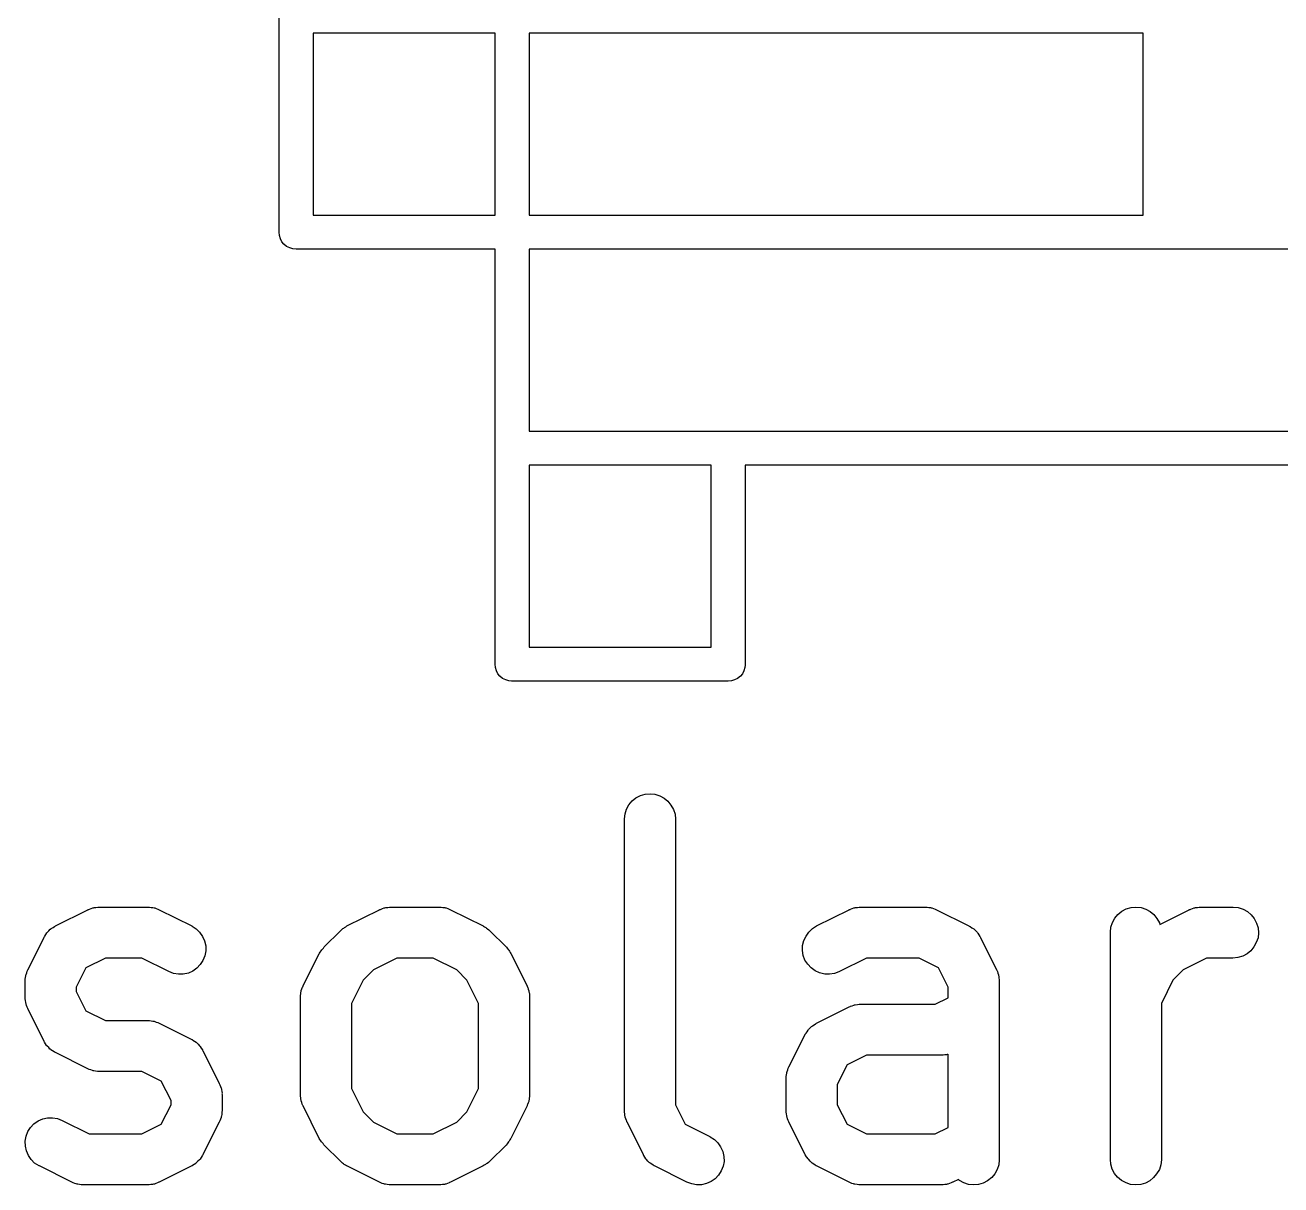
# Model space of a CAD drawing. Extents: x 85.9 to 143, y -98.7 to -64.8.
# Drawn here: x 114.773 to 118.465, y -98.737 to -95.327 of the extents above; entities that cross this region are included whole.
import ezdxf

# ---------------------------------------------------------------- set-up
doc = ezdxf.new("R2010")
doc.units = 0
doc.layers.add('BLACK', color=7, linetype='CONTINUOUS')

msp = doc.modelspace()

# ---------------------------------------------------------------- linework, layer by layer
at = {"layer": 'BLACK', "linetype": 'CONTINUOUS'}
for p, q in [((115.52, -95.9334), (115.52, -95.3033)), ((115.62, -95.3508), (115.62, -95.8858)), ((116.155, -95.3508), (115.62, -95.3508)), ((116.155, -95.8858), (116.155, -95.3508)), ((116.255, -95.3508), (116.255, -95.8858)), ((118.06, -95.3508), (116.255, -95.3508)), ((118.06, -95.8858), (118.06, -95.3508)), ((115.62, -95.8858), (116.155, -95.8858)), ((116.255, -95.8858), (118.06, -95.8858)), ((115.52, -95.9358), (115.52, -95.9334)), ((115.521, -95.9456), (115.52, -95.9358)), ((115.524, -95.955), (115.521, -95.9456)), ((115.528, -95.9637), (115.524, -95.955)), ((115.534, -95.9708), (115.528, -95.9637)), ((115.534, -95.9713), (115.534, -95.9708)), ((115.542, -95.9776), (115.534, -95.9713)), ((115.551, -95.9822), (115.542, -95.9776)), ((115.56, -95.9851), (115.551, -95.9822)), ((115.57, -95.986), (115.56, -95.9851)), ((115.572, -95.9858), (115.57, -95.986)), ((116.155, -95.9858), (115.572, -95.9858)), ((116.155, -96.5683), (116.155, -95.9858)), ((118.108, -95.9858), (116.255, -95.9858)), ((116.255, -95.9858), (116.255, -96.5208)), ((118.11, -95.986), (118.108, -95.9858)), ((118.112, -95.9858), (118.11, -95.986)), ((118.743, -95.9858), (118.112, -95.9858)), ((116.255, -96.5208), (116.838, -96.5208)), ((116.838, -96.5208), (116.84, -96.5206)), ((116.84, -96.5206), (116.842, -96.5208)), ((116.842, -96.5208), (118.743, -96.5208)), ((116.155, -96.5708), (116.155, -96.5683)), ((116.155, -96.5733), (116.155, -96.5708)), ((116.155, -97.2033), (116.155, -96.5733)), ((116.255, -96.6208), (116.255, -97.1558)), ((116.79, -96.6208), (116.255, -96.6208)), ((116.79, -97.1558), (116.79, -96.6208)), ((118.695, -96.6208), (116.89, -96.6208)), ((116.89, -96.6208), (116.89, -97.2034)), ((116.255, -97.1558), (116.79, -97.1558)), ((116.155, -97.2058), (116.155, -97.2033)), ((116.156, -97.2156), (116.155, -97.2058)), ((116.159, -97.225), (116.156, -97.2156)), ((116.889, -97.2156), (116.886, -97.225)), ((116.89, -97.2082), (116.889, -97.2156)), ((116.89, -97.2034), (116.89, -97.2058)), ((116.89, -97.2058), (116.89, -97.2082)), ((116.163, -97.2337), (116.159, -97.225)), ((116.169, -97.2413), (116.163, -97.2337)), ((116.177, -97.2476), (116.169, -97.2413)), ((116.186, -97.2522), (116.177, -97.2476)), ((116.195, -97.2551), (116.186, -97.2522)), ((116.859, -97.2522), (116.85, -97.2551)), ((116.868, -97.2476), (116.859, -97.2522)), ((116.876, -97.2413), (116.868, -97.2476)), ((116.882, -97.2337), (116.876, -97.2413)), ((116.886, -97.225), (116.882, -97.2337)), ((116.203, -97.2558), (116.195, -97.2551)), ((116.205, -97.256), (116.203, -97.2558)), ((116.207, -97.2558), (116.205, -97.256)), ((116.838, -97.2558), (116.207, -97.2558)), ((116.84, -97.256), (116.838, -97.2558)), ((116.85, -97.2551), (116.84, -97.256)), ((116.541, -97.6319), (116.548, -97.6191)), ((116.548, -97.6191), (116.558, -97.6079)), ((116.558, -97.6079), (116.569, -97.5987)), ((116.569, -97.5987), (116.582, -97.5919)), ((116.582, -97.5919), (116.596, -97.5878)), ((116.596, -97.5878), (116.611, -97.5865)), ((116.611, -97.5865), (116.625, -97.588)), ((116.625, -97.588), (116.639, -97.5923)), ((116.639, -97.5923), (116.652, -97.5993)), ((116.652, -97.5993), (116.663, -97.6086)), ((116.663, -97.6086), (116.672, -97.62)), ((116.672, -97.62), (116.679, -97.6329)), ((116.535, -97.6604), (116.537, -97.6459)), ((116.537, -97.6459), (116.541, -97.6319)), ((116.679, -97.6329), (116.684, -97.6469)), ((116.684, -97.6469), (116.685, -97.6615)), ((116.535, -97.6615), (116.535, -97.6604)), ((116.535, -98.5186), (116.535, -97.6615)), ((116.685, -97.6615), (116.685, -98.5009)), ((114.862, -97.9754), (114.957, -97.9277)), ((114.957, -97.9277), (114.958, -97.9273)), ((114.958, -97.9273), (114.96, -97.9265)), ((114.96, -97.9265), (114.962, -97.9255)), ((114.962, -97.9255), (114.967, -97.924)), ((114.967, -97.924), (114.972, -97.9222)), ((114.972, -97.9222), (114.974, -97.9219)), ((114.974, -97.9219), (114.976, -97.9212)), ((114.976, -97.9212), (114.981, -97.9207)), ((114.981, -97.9207), (114.987, -97.9199)), ((114.987, -97.9199), (114.989, -97.92)), ((114.989, -97.92), (114.991, -97.9198)), ((114.991, -97.9198), (115.134, -97.9198)), ((115.134, -97.9198), (115.135, -97.9198)), ((115.135, -97.9198), (115.137, -97.9201)), ((115.137, -97.9201), (115.139, -97.92)), ((115.139, -97.92), (115.144, -97.9209)), ((115.144, -97.9209), (115.149, -97.9215)), ((115.149, -97.9215), (115.152, -97.9221)), ((115.152, -97.9221), (115.154, -97.9225)), ((115.154, -97.9225), (115.158, -97.9243)), ((115.158, -97.9243), (115.163, -97.9259)), ((115.163, -97.9259), (115.165, -97.9269)), ((115.165, -97.9269), (115.167, -97.9277)), ((115.167, -97.9277), (115.263, -97.9754)), ((115.719, -97.9754), (115.815, -97.9277)), ((115.815, -97.9273), (115.818, -97.9265)), ((115.815, -97.9277), (115.815, -97.9273)), ((115.818, -97.9265), (115.82, -97.9255)), ((115.82, -97.9255), (115.824, -97.924)), ((115.824, -97.924), (115.829, -97.9222)), ((115.829, -97.9222), (115.831, -97.9219)), ((115.831, -97.9219), (115.834, -97.9212)), ((115.834, -97.9212), (115.839, -97.9207)), ((115.839, -97.9207), (115.844, -97.9199)), ((115.844, -97.9199), (115.846, -97.92)), ((115.846, -97.92), (115.848, -97.9198)), ((115.848, -97.9198), (115.991, -97.9198)), ((115.991, -97.9198), (115.992, -97.9198)), ((115.992, -97.9198), (115.994, -97.9201)), ((115.994, -97.9201), (115.996, -97.92)), ((115.996, -97.92), (116.001, -97.9209)), ((116.001, -97.9209), (116.007, -97.9215)), ((116.007, -97.9215), (116.009, -97.9221)), ((116.009, -97.9221), (116.011, -97.9225)), ((116.011, -97.9225), (116.016, -97.9243)), ((116.016, -97.9243), (116.02, -97.9259)), ((116.02, -97.9259), (116.022, -97.9269)), ((116.022, -97.9269), (116.024, -97.9277)), ((116.024, -97.9277), (116.12, -97.9754)), ((117.1, -97.9754), (117.196, -97.9277)), ((117.196, -97.9273), (117.199, -97.9265)), ((117.196, -97.9277), (117.196, -97.9273)), ((117.199, -97.9265), (117.2, -97.9255)), ((117.2, -97.9255), (117.205, -97.924)), ((117.205, -97.924), (117.21, -97.9222)), ((117.21, -97.9222), (117.212, -97.9219)), ((117.212, -97.9219), (117.214, -97.9212)), ((117.214, -97.9212), (117.22, -97.9207)), ((117.22, -97.9207), (117.225, -97.9199)), ((117.225, -97.9199), (117.227, -97.92)), ((117.227, -97.92), (117.229, -97.9198)), ((117.229, -97.9198), (117.42, -97.9198)), ((117.42, -97.9198), (117.421, -97.9198)), ((117.421, -97.9198), (117.423, -97.9201)), ((117.423, -97.9201), (117.425, -97.92)), ((117.425, -97.92), (117.43, -97.9209)), ((117.43, -97.9209), (117.435, -97.9215)), ((117.435, -97.9215), (117.437, -97.9221)), ((117.437, -97.9221), (117.439, -97.9225)), ((117.439, -97.9225), (117.444, -97.9243)), ((117.444, -97.9243), (117.449, -97.9259)), ((117.449, -97.9259), (117.451, -97.9269)), ((117.451, -97.9269), (117.453, -97.9277)), ((117.453, -97.9277), (117.548, -97.9754)), ((117.97, -97.9653), (117.977, -97.9524)), ((117.977, -97.9524), (117.986, -97.9412)), ((117.986, -97.9412), (117.998, -97.9321)), ((117.998, -97.9321), (118.01, -97.9253)), ((118.01, -97.9253), (118.025, -97.9211)), ((118.025, -97.9211), (118.039, -97.9198)), ((118.039, -97.9198), (118.054, -97.9213)), ((118.054, -97.9213), (118.068, -97.9257)), ((118.068, -97.9257), (118.081, -97.9326)), ((118.081, -97.9326), (118.092, -97.942)), ((118.092, -97.942), (118.101, -97.9533)), ((118.101, -97.9533), (118.108, -97.9662)), ((118.109, -97.9708), (118.196, -97.9277)), ((118.196, -97.9273), (118.199, -97.9265)), ((118.196, -97.9277), (118.196, -97.9273)), ((118.199, -97.9265), (118.2, -97.9255)), ((118.2, -97.9255), (118.205, -97.924)), ((118.205, -97.924), (118.21, -97.9222)), ((118.21, -97.9222), (118.212, -97.9219)), ((118.212, -97.9219), (118.214, -97.9212)), ((118.214, -97.9212), (118.22, -97.9207)), ((118.22, -97.9207), (118.225, -97.9199)), ((118.225, -97.9199), (118.227, -97.92)), ((118.227, -97.92), (118.229, -97.9198)), ((118.229, -97.9198), (118.324, -97.9198)), ((118.324, -97.9198), (118.325, -97.9198)), ((118.325, -97.9198), (118.34, -97.9215)), ((118.34, -97.9215), (118.354, -97.9259)), ((118.354, -97.9259), (118.367, -97.9329)), ((118.367, -97.9329), (118.378, -97.9423)), ((118.378, -97.9423), (118.387, -97.9537)), ((118.387, -97.9537), (118.394, -97.9667)), ((114.839, -97.9932), (114.843, -97.9893)), ((114.843, -97.9893), (114.847, -97.9852)), ((114.847, -97.9852), (114.849, -97.9843)), ((114.849, -97.9843), (114.85, -97.9831)), ((114.85, -97.9831), (114.855, -97.9801)), ((114.855, -97.9801), (114.859, -97.9769)), ((114.859, -97.9769), (114.861, -97.9762)), ((114.861, -97.9762), (114.862, -97.9754)), ((115.263, -97.9754), (115.264, -97.9758)), ((115.264, -97.9758), (115.276, -97.9838)), ((115.276, -97.9838), (115.286, -97.994)), ((115.652, -98.037), (115.7, -97.9894)), ((115.7, -97.9894), (115.701, -97.9887)), ((115.701, -97.9887), (115.704, -97.986)), ((115.704, -97.986), (115.707, -97.9831)), ((115.707, -97.9831), (115.71, -97.9815)), ((115.71, -97.9815), (115.712, -97.9795)), ((115.712, -97.9795), (115.716, -97.9776)), ((115.716, -97.9776), (115.719, -97.9754)), ((116.12, -97.9754), (116.121, -97.9758)), ((116.121, -97.9758), (116.124, -97.9781)), ((116.124, -97.9781), (116.128, -97.9801)), ((116.128, -97.9801), (116.13, -97.9821)), ((116.13, -97.9821), (116.133, -97.9838)), ((116.133, -97.9838), (116.136, -97.9867)), ((116.136, -97.9867), (116.139, -97.9894)), ((116.139, -97.9894), (116.187, -98.037)), ((117.077, -97.9932), (117.088, -97.9831)), ((117.088, -97.9831), (117.1, -97.9754)), ((117.548, -97.9754), (117.549, -97.9758)), ((117.549, -97.9758), (117.551, -97.9767)), ((117.551, -97.9767), (117.552, -97.9774)), ((117.552, -97.9774), (117.557, -97.9807)), ((117.557, -97.9807), (117.562, -97.9838)), ((117.562, -97.9838), (117.563, -97.9849)), ((117.563, -97.9849), (117.564, -97.9859)), ((117.564, -97.9859), (117.568, -97.99)), ((117.568, -97.99), (117.572, -97.994)), ((117.964, -97.9938), (117.965, -97.9792)), ((117.965, -97.9792), (117.97, -97.9653)), ((118.108, -97.9662), (118.109, -97.9708)), ((118.394, -97.9667), (118.398, -97.9808)), ((118.398, -97.9808), (118.399, -97.9953)), ((114.781, -98.1041), (114.829, -98.0089)), ((114.829, -98.008), (114.83, -98.0066)), ((114.829, -98.0089), (114.829, -98.008)), ((114.83, -98.0066), (114.831, -98.0051)), ((114.831, -98.0051), (114.834, -98.0005)), ((114.834, -98.0005), (114.837, -97.9957)), ((114.837, -97.9957), (114.838, -97.9945)), ((114.838, -97.9945), (114.839, -97.9932)), ((115.286, -97.994), (115.295, -98.006)), ((115.295, -98.006), (115.3, -98.0195)), ((115.3, -98.0195), (115.304, -98.0338)), ((117.059, -98.0327), (117.063, -98.0185)), ((117.063, -98.0185), (117.069, -98.0051)), ((117.069, -98.0051), (117.077, -97.9932)), ((117.572, -97.994), (117.573, -97.9953)), ((117.573, -97.9953), (117.574, -97.9965)), ((117.574, -97.9965), (117.577, -98.0013)), ((117.577, -98.0013), (117.58, -98.006)), ((117.58, -98.006), (117.581, -98.0075)), ((117.581, -98.0075), (117.582, -98.0089)), ((117.582, -98.0089), (117.629, -98.1041)), ((117.964, -97.9948), (117.964, -97.9938)), ((117.964, -98.6615), (117.964, -97.9948)), ((118.393, -98.0239), (118.386, -98.0368)), ((118.398, -98.0099), (118.393, -98.0239)), ((118.399, -97.9953), (118.398, -98.0099)), ((115.301, -98.0628), (115.296, -98.0764)), ((115.304, -98.0484), (115.301, -98.0628)), ((115.304, -98.0338), (115.304, -98.0484)), ((115.591, -98.1517), (115.638, -98.0565)), ((115.638, -98.0565), (115.639, -98.0556)), ((115.639, -98.0556), (115.641, -98.052)), ((115.641, -98.052), (115.643, -98.0483)), ((115.643, -98.0483), (115.645, -98.0459)), ((115.645, -98.0459), (115.647, -98.0433)), ((115.647, -98.0433), (115.65, -98.0403)), ((115.65, -98.0403), (115.652, -98.037)), ((116.187, -98.037), (116.188, -98.0378)), ((116.188, -98.0378), (116.19, -98.0411)), ((116.19, -98.0411), (116.193, -98.0441)), ((116.193, -98.0441), (116.195, -98.0468)), ((116.195, -98.0468), (116.197, -98.0492)), ((116.197, -98.0492), (116.199, -98.0529)), ((116.199, -98.0529), (116.201, -98.0565)), ((116.201, -98.0565), (116.249, -98.1517)), ((117.059, -98.0474), (117.059, -98.0327)), ((117.061, -98.0618), (117.059, -98.0474)), ((117.066, -98.0755), (117.061, -98.0618)), ((118.353, -98.0642), (118.339, -98.0684)), ((118.366, -98.0573), (118.353, -98.0642)), ((118.377, -98.048), (118.366, -98.0573)), ((118.386, -98.0368), (118.377, -98.048)), ((114.952, -98.0983), (114.923, -98.1554)), ((115.009, -98.0698), (114.952, -98.0983)), ((115.116, -98.0698), (115.009, -98.0698)), ((115.196, -98.1095), (115.116, -98.0698)), ((115.278, -98.0993), (115.266, -98.1078)), ((115.288, -98.0888), (115.278, -98.0993)), ((115.296, -98.0764), (115.288, -98.0888)), ((115.866, -98.0698), (115.797, -98.1041)), ((115.973, -98.0698), (115.866, -98.0698)), ((116.042, -98.1041), (115.973, -98.0698)), ((117.074, -98.0879), (117.066, -98.0755)), ((117.084, -98.0987), (117.074, -98.0879)), ((117.096, -98.1072), (117.084, -98.0987)), ((117.247, -98.0698), (117.167, -98.1095)), ((117.402, -98.0698), (117.247, -98.0698)), ((117.459, -98.0983), (117.402, -98.0698)), ((117.487, -98.1554), (117.459, -98.0983)), ((118.247, -98.0698), (118.178, -98.1041)), ((118.324, -98.0698), (118.247, -98.0698)), ((118.339, -98.0684), (118.324, -98.0698)), ((114.773, -98.1322), (114.774, -98.1272)), ((114.773, -98.1344), (114.773, -98.1322)), ((114.773, -98.1366), (114.773, -98.1344)), ((114.773, -98.1377), (114.773, -98.1366)), ((114.773, -98.1853), (114.773, -98.1377)), ((114.774, -98.1272), (114.775, -98.1221)), ((114.775, -98.12), (114.776, -98.1178)), ((114.775, -98.1221), (114.775, -98.12)), ((114.776, -98.1178), (114.778, -98.113)), ((114.778, -98.113), (114.779, -98.1081)), ((114.779, -98.1081), (114.78, -98.1062)), ((114.78, -98.1062), (114.781, -98.1041)), ((115.209, -98.1148), (115.196, -98.1095)), ((115.224, -98.1172), (115.209, -98.1148)), ((115.238, -98.1169), (115.224, -98.1172)), ((115.253, -98.1137), (115.238, -98.1169)), ((115.266, -98.1078), (115.253, -98.1137)), ((115.767, -98.1345), (115.733, -98.203)), ((115.797, -98.1041), (115.767, -98.1345)), ((116.072, -98.1345), (116.042, -98.1041)), ((116.106, -98.203), (116.072, -98.1345)), ((117.109, -98.1133), (117.096, -98.1072)), ((117.124, -98.1167), (117.109, -98.1133)), ((117.138, -98.1173), (117.124, -98.1167)), ((117.153, -98.115), (117.138, -98.1173)), ((117.166, -98.11), (117.153, -98.115)), ((117.167, -98.1095), (117.166, -98.11)), ((117.629, -98.1041), (117.63, -98.1051)), ((117.63, -98.1051), (117.631, -98.1071)), ((117.631, -98.1071), (117.632, -98.1091)), ((117.632, -98.1091), (117.633, -98.114)), ((117.633, -98.114), (117.635, -98.1188)), ((117.635, -98.1188), (117.635, -98.121)), ((117.635, -98.121), (117.636, -98.1231)), ((117.636, -98.1231), (117.636, -98.1282)), ((117.636, -98.1282), (117.637, -98.1333)), ((117.637, -98.1333), (117.637, -98.1355)), ((117.637, -98.1355), (117.637, -98.1377)), ((117.637, -98.1377), (117.637, -98.6615)), ((118.148, -98.1345), (118.114, -98.203)), ((118.178, -98.1041), (118.148, -98.1345)), ((114.923, -98.1554), (114.923, -98.1676)), ((114.923, -98.1676), (114.952, -98.2246)), ((115.583, -98.1798), (115.584, -98.1748)), ((115.584, -98.1697), (115.585, -98.1676)), ((115.584, -98.1748), (115.584, -98.1697)), ((115.585, -98.1654), (115.587, -98.1606)), ((115.585, -98.1676), (115.585, -98.1654)), ((115.587, -98.1606), (115.589, -98.1557)), ((115.589, -98.1557), (115.59, -98.1538)), ((115.59, -98.1538), (115.591, -98.1517)), ((116.249, -98.1517), (116.249, -98.1527)), ((116.249, -98.1527), (116.25, -98.1548)), ((116.25, -98.1548), (116.251, -98.1567)), ((116.251, -98.1567), (116.252, -98.1616)), ((116.252, -98.1616), (116.254, -98.1664)), ((116.254, -98.1664), (116.254, -98.1686)), ((116.254, -98.1686), (116.255, -98.1707)), ((116.255, -98.1707), (116.256, -98.1758)), ((116.256, -98.1758), (116.256, -98.1809)), ((117.487, -98.1866), (117.487, -98.1554)), ((114.773, -98.1875), (114.773, -98.1853)), ((114.773, -98.1897), (114.773, -98.1875)), ((114.774, -98.1947), (114.773, -98.1897)), ((114.775, -98.1999), (114.774, -98.1947)), ((114.775, -98.202), (114.775, -98.1999)), ((114.776, -98.2042), (114.775, -98.202)), ((114.777, -98.209), (114.776, -98.2042)), ((114.779, -98.2139), (114.777, -98.209)), ((114.78, -98.2158), (114.779, -98.2139)), ((115.583, -98.182), (115.583, -98.1798)), ((115.583, -98.1842), (115.583, -98.182)), ((115.583, -98.1853), (115.583, -98.1842)), ((115.583, -98.471), (115.583, -98.1853)), ((115.733, -98.203), (115.733, -98.4533)), ((116.106, -98.4533), (116.106, -98.203)), ((116.256, -98.1809), (116.256, -98.1831)), ((116.256, -98.1831), (116.256, -98.1853)), ((116.256, -98.1853), (116.256, -98.471)), ((117.1, -98.2611), (117.196, -98.2134)), ((117.196, -98.213), (117.199, -98.2122)), ((117.196, -98.2134), (117.196, -98.213)), ((117.199, -98.2122), (117.2, -98.2112)), ((117.2, -98.2112), (117.205, -98.2097)), ((117.205, -98.2097), (117.21, -98.2079)), ((117.21, -98.2079), (117.212, -98.2076)), ((117.212, -98.2076), (117.214, -98.207)), ((117.214, -98.207), (117.22, -98.2065)), ((117.22, -98.2065), (117.225, -98.2057)), ((117.225, -98.2057), (117.227, -98.2057)), ((117.227, -98.2057), (117.229, -98.2055)), ((117.229, -98.2055), (117.449, -98.2055)), ((117.449, -98.2055), (117.487, -98.1866)), ((118.114, -98.203), (118.114, -98.6615)), ((114.781, -98.2179), (114.78, -98.2158)), ((114.781, -98.2188), (114.781, -98.2179)), ((114.829, -98.3141), (114.781, -98.2188)), ((114.952, -98.2246), (115.009, -98.2531)), ((115.009, -98.2531), (115.134, -98.2531)), ((115.134, -98.2531), (115.135, -98.2532)), ((115.135, -98.2532), (115.137, -98.2534)), ((115.137, -98.2534), (115.139, -98.2533)), ((115.139, -98.2533), (115.144, -98.2542)), ((115.144, -98.2542), (115.149, -98.2548)), ((115.149, -98.2548), (115.152, -98.2555)), ((115.152, -98.2555), (115.154, -98.2558)), ((115.154, -98.2558), (115.158, -98.2577)), ((115.158, -98.2577), (115.163, -98.2592)), ((115.163, -98.2592), (115.165, -98.2603)), ((115.165, -98.2603), (115.167, -98.2611)), ((115.167, -98.2611), (115.263, -98.3087)), ((117.069, -98.2908), (117.072, -98.2862)), ((117.072, -98.2862), (117.075, -98.2814)), ((117.075, -98.2814), (117.076, -98.2802)), ((117.076, -98.2802), (117.077, -98.2789)), ((117.077, -98.2789), (117.081, -98.275)), ((117.081, -98.275), (117.085, -98.2709)), ((117.085, -98.2709), (117.087, -98.27)), ((117.087, -98.27), (117.088, -98.2689)), ((117.088, -98.2689), (117.093, -98.2658)), ((117.093, -98.2658), (117.097, -98.2626)), ((117.097, -98.2626), (117.099, -98.2619)), ((117.099, -98.2619), (117.1, -98.2611)), ((114.829, -98.3154), (114.829, -98.3141)), ((114.83, -98.3169), (114.829, -98.3154)), ((114.833, -98.3216), (114.83, -98.3169)), ((114.836, -98.3265), (114.833, -98.3216)), ((115.263, -98.3087), (115.264, -98.3092)), ((115.264, -98.3092), (115.265, -98.31)), ((115.265, -98.31), (115.266, -98.3107)), ((115.266, -98.3107), (115.271, -98.314)), ((115.271, -98.314), (115.276, -98.3171)), ((115.276, -98.3171), (115.277, -98.3183)), ((115.277, -98.3183), (115.278, -98.3192)), ((115.278, -98.3192), (115.282, -98.3233)), ((115.282, -98.3233), (115.286, -98.3273)), ((117.019, -98.3898), (117.067, -98.2946)), ((117.067, -98.2937), (117.068, -98.2923)), ((117.067, -98.2946), (117.067, -98.2937)), ((117.068, -98.2923), (117.069, -98.2908)), ((114.838, -98.3276), (114.836, -98.3265)), ((114.838, -98.329), (114.838, -98.3276)), ((114.843, -98.3329), (114.838, -98.329)), ((114.846, -98.3371), (114.843, -98.3329)), ((114.848, -98.338), (114.846, -98.3371)), ((114.849, -98.3392), (114.848, -98.338)), ((114.854, -98.3423), (114.849, -98.3392)), ((114.858, -98.3456), (114.854, -98.3423)), ((114.86, -98.3462), (114.858, -98.3456)), ((114.861, -98.3471), (114.86, -98.3462)), ((114.862, -98.3476), (114.861, -98.3471)), ((114.957, -98.3952), (114.862, -98.3476)), ((115.286, -98.3273), (115.287, -98.3287)), ((115.287, -98.3287), (115.288, -98.3298)), ((115.288, -98.3298), (115.291, -98.3347)), ((115.291, -98.3347), (115.295, -98.3394)), ((115.295, -98.3394), (115.295, -98.3409)), ((115.295, -98.3409), (115.296, -98.3422)), ((115.296, -98.3422), (115.344, -98.4375)), ((117.247, -98.3555), (117.19, -98.384)), ((117.467, -98.3555), (117.247, -98.3555)), ((117.469, -98.3553), (117.467, -98.3555)), ((117.472, -98.3554), (117.469, -98.3553)), ((117.477, -98.3546), (117.472, -98.3554)), ((117.482, -98.3541), (117.477, -98.3546)), ((117.484, -98.3535), (117.482, -98.3541)), ((117.486, -98.3531), (117.484, -98.3535)), ((117.487, -98.3526), (117.486, -98.3531)), ((117.487, -98.5675), (117.487, -98.3526)), ((114.959, -98.396), (114.957, -98.3952)), ((114.961, -98.3971), (114.959, -98.396)), ((114.966, -98.3986), (114.961, -98.3971)), ((114.971, -98.4005), (114.966, -98.3986)), ((117.014, -98.4035), (117.016, -98.3987)), ((117.016, -98.3987), (117.017, -98.3938)), ((117.017, -98.3938), (117.018, -98.3919)), ((117.018, -98.3919), (117.019, -98.3898)), ((117.19, -98.384), (117.161, -98.4411)), ((114.973, -98.4008), (114.971, -98.4005)), ((114.975, -98.4015), (114.973, -98.4008)), ((114.98, -98.4021), (114.975, -98.4015)), ((114.986, -98.4029), (114.98, -98.4021)), ((114.988, -98.4029), (114.986, -98.4029)), ((114.99, -98.4031), (114.988, -98.4029)), ((114.991, -98.4031), (114.99, -98.4031)), ((115.116, -98.4031), (114.991, -98.4031)), ((115.173, -98.4317), (115.116, -98.4031)), ((115.202, -98.4887), (115.173, -98.4317)), ((117.011, -98.4179), (117.012, -98.4129)), ((117.011, -98.4201), (117.011, -98.4179)), ((117.011, -98.4223), (117.011, -98.4201)), ((117.011, -98.4234), (117.011, -98.4223)), ((117.011, -98.5186), (117.011, -98.4234)), ((117.012, -98.4129), (117.013, -98.4078)), ((117.013, -98.4057), (117.014, -98.4035)), ((117.013, -98.4078), (117.013, -98.4057)), ((115.344, -98.4375), (115.344, -98.4384)), ((115.344, -98.4384), (115.345, -98.4405)), ((115.345, -98.4405), (115.346, -98.4424)), ((115.346, -98.4424), (115.347, -98.4473)), ((115.347, -98.4473), (115.349, -98.4521)), ((115.349, -98.4521), (115.35, -98.4543)), ((115.35, -98.4543), (115.35, -98.4564)), ((115.35, -98.4564), (115.351, -98.4615)), ((115.351, -98.4615), (115.352, -98.4666)), ((115.352, -98.4666), (115.351, -98.4688)), ((115.351, -98.4688), (115.352, -98.471)), ((115.352, -98.471), (115.352, -98.5186)), ((115.583, -98.4732), (115.583, -98.471)), ((115.733, -98.4533), (115.767, -98.5218)), ((116.072, -98.5218), (116.106, -98.4533)), ((116.256, -98.471), (116.256, -98.4721)), ((116.256, -98.4721), (116.256, -98.4742)), ((117.161, -98.4411), (117.161, -98.5009)), ((115.173, -98.558), (115.202, -98.5009)), ((115.202, -98.5009), (115.202, -98.4887)), ((115.583, -98.4754), (115.583, -98.4732)), ((115.584, -98.4805), (115.583, -98.4754)), ((115.584, -98.4856), (115.584, -98.4805)), ((115.585, -98.4877), (115.584, -98.4856)), ((115.585, -98.4899), (115.585, -98.4877)), ((115.587, -98.4947), (115.585, -98.4899)), ((115.588, -98.4996), (115.587, -98.4947)), ((115.589, -98.5015), (115.588, -98.4996)), ((115.59, -98.5036), (115.589, -98.5015)), ((115.591, -98.5045), (115.59, -98.5036)), ((115.638, -98.5998), (115.591, -98.5045)), ((116.249, -98.5045), (116.201, -98.5998)), ((116.25, -98.5005), (116.249, -98.5025)), ((116.249, -98.5025), (116.249, -98.5045)), ((116.252, -98.4957), (116.25, -98.5005)), ((116.254, -98.4909), (116.252, -98.4957)), ((116.255, -98.4866), (116.254, -98.4887)), ((116.254, -98.4887), (116.254, -98.4909)), ((116.256, -98.4765), (116.255, -98.4815)), ((116.255, -98.4815), (116.255, -98.4866)), ((116.256, -98.4742), (116.256, -98.4765)), ((116.685, -98.5009), (116.714, -98.558)), ((117.161, -98.5009), (117.19, -98.558)), ((114.811, -98.5485), (114.825, -98.5426)), ((114.825, -98.5426), (114.839, -98.5394)), ((114.839, -98.5394), (114.854, -98.5391)), ((114.854, -98.5391), (114.868, -98.5415)), ((114.868, -98.5415), (114.882, -98.5468)), ((115.347, -98.5433), (115.346, -98.5482)), ((115.349, -98.5385), (115.347, -98.5433)), ((115.35, -98.5342), (115.349, -98.5363)), ((115.349, -98.5363), (115.349, -98.5385)), ((115.351, -98.5291), (115.35, -98.5342)), ((115.352, -98.5197), (115.351, -98.5219)), ((115.351, -98.5219), (115.351, -98.5241)), ((115.351, -98.5241), (115.351, -98.5291)), ((115.352, -98.5186), (115.352, -98.5197)), ((115.767, -98.5218), (115.797, -98.5522)), ((116.042, -98.5522), (116.072, -98.5218)), ((116.535, -98.5208), (116.535, -98.5186)), ((116.535, -98.523), (116.535, -98.5208)), ((116.536, -98.5281), (116.535, -98.523)), ((116.536, -98.5332), (116.536, -98.5281)), ((116.537, -98.5353), (116.536, -98.5332)), ((116.537, -98.5375), (116.537, -98.5353)), ((116.539, -98.5423), (116.537, -98.5375)), ((116.541, -98.5472), (116.539, -98.5423)), ((117.011, -98.5208), (117.011, -98.5186)), ((117.011, -98.523), (117.011, -98.5208)), ((117.012, -98.5281), (117.011, -98.523)), ((117.013, -98.5332), (117.012, -98.5281)), ((117.013, -98.5353), (117.013, -98.5332)), ((117.014, -98.5375), (117.013, -98.5353)), ((117.015, -98.5423), (117.014, -98.5375)), ((117.017, -98.5472), (117.015, -98.5423)), ((114.776, -98.5935), (114.781, -98.5799)), ((114.781, -98.5799), (114.789, -98.5675)), ((114.789, -98.5675), (114.799, -98.5569)), ((114.799, -98.5569), (114.811, -98.5485)), ((114.882, -98.5468), (114.961, -98.5865)), ((115.116, -98.5865), (115.173, -98.558)), ((115.344, -98.5522), (115.296, -98.6474)), ((115.345, -98.5501), (115.344, -98.5522)), ((115.346, -98.5482), (115.345, -98.5501)), ((115.797, -98.5522), (115.866, -98.5865)), ((115.973, -98.5865), (116.042, -98.5522)), ((116.542, -98.5492), (116.541, -98.5472)), ((116.542, -98.5512), (116.542, -98.5492)), ((116.543, -98.5522), (116.542, -98.5512)), ((116.591, -98.6474), (116.543, -98.5522)), ((116.714, -98.558), (116.786, -98.5944)), ((117.018, -98.5492), (117.017, -98.5472)), ((117.019, -98.5512), (117.018, -98.5492)), ((117.019, -98.5522), (117.019, -98.5512)), ((117.067, -98.6474), (117.019, -98.5522)), ((117.19, -98.558), (117.247, -98.5865)), ((117.449, -98.5865), (117.487, -98.5675)), ((114.773, -98.6079), (114.776, -98.5935)), ((114.774, -98.6225), (114.773, -98.6079)), ((114.961, -98.5865), (115.116, -98.5865)), ((115.64, -98.6034), (115.638, -98.5998)), ((115.642, -98.6071), (115.64, -98.6034)), ((115.644, -98.6095), (115.642, -98.6071)), ((115.646, -98.6122), (115.644, -98.6095)), ((115.649, -98.6152), (115.646, -98.6122)), ((115.651, -98.6185), (115.649, -98.6152)), ((115.652, -98.6193), (115.651, -98.6185)), ((115.7, -98.6669), (115.652, -98.6193)), ((115.866, -98.5865), (115.973, -98.5865)), ((116.187, -98.6193), (116.139, -98.6669)), ((116.19, -98.616), (116.187, -98.6193)), ((116.192, -98.613), (116.19, -98.616)), ((116.194, -98.6104), (116.192, -98.613)), ((116.196, -98.608), (116.194, -98.6104)), ((116.198, -98.6043), (116.196, -98.608)), ((116.2, -98.6007), (116.198, -98.6043)), ((116.201, -98.5998), (116.2, -98.6007)), ((116.786, -98.5944), (116.787, -98.5949)), ((116.787, -98.5949), (116.8, -98.6028)), ((116.8, -98.6028), (116.81, -98.613)), ((116.81, -98.613), (116.818, -98.6251)), ((117.247, -98.5865), (117.449, -98.5865)), ((114.777, -98.6368), (114.774, -98.6225)), ((114.783, -98.6503), (114.777, -98.6368)), ((114.791, -98.6623), (114.783, -98.6503)), ((115.291, -98.6558), (115.288, -98.6606)), ((115.294, -98.6512), (115.291, -98.6558)), ((115.295, -98.6497), (115.294, -98.6512)), ((115.296, -98.6483), (115.295, -98.6497)), ((115.296, -98.6474), (115.296, -98.6483)), ((116.591, -98.6488), (116.591, -98.6474)), ((116.592, -98.6503), (116.591, -98.6488)), ((116.595, -98.655), (116.592, -98.6503)), ((116.598, -98.6598), (116.595, -98.655)), ((116.818, -98.6251), (116.824, -98.6385)), ((116.824, -98.6385), (116.827, -98.6528)), ((116.827, -98.6528), (116.828, -98.6675)), ((117.068, -98.6488), (117.067, -98.6474)), ((117.068, -98.6503), (117.068, -98.6488)), ((117.071, -98.655), (117.068, -98.6503)), ((117.075, -98.6598), (117.071, -98.655)), ((114.801, -98.6725), (114.791, -98.6623)), ((114.814, -98.6805), (114.801, -98.6725)), ((114.815, -98.6809), (114.814, -98.6805)), ((114.91, -98.7286), (114.815, -98.6809)), ((115.263, -98.6809), (115.167, -98.7286)), ((115.264, -98.6801), (115.263, -98.6809)), ((115.265, -98.6794), (115.264, -98.6801)), ((115.27, -98.6762), (115.265, -98.6794)), ((115.275, -98.6732), (115.27, -98.6762)), ((115.276, -98.672), (115.275, -98.6732)), ((115.277, -98.6711), (115.276, -98.672)), ((115.281, -98.667), (115.277, -98.6711)), ((115.286, -98.6631), (115.281, -98.667)), ((115.287, -98.6618), (115.286, -98.6631)), ((115.288, -98.6606), (115.287, -98.6618)), ((115.703, -98.6696), (115.7, -98.6669)), ((115.706, -98.6725), (115.703, -98.6696)), ((115.709, -98.6742), (115.706, -98.6725)), ((115.711, -98.6762), (115.709, -98.6742)), ((115.715, -98.6782), (115.711, -98.6762)), ((115.718, -98.6805), (115.715, -98.6782)), ((115.719, -98.6809), (115.718, -98.6805)), ((115.815, -98.7286), (115.719, -98.6809)), ((116.12, -98.6809), (116.024, -98.7286)), ((116.123, -98.6787), (116.12, -98.6809)), ((116.127, -98.6768), (116.123, -98.6787)), ((116.129, -98.6748), (116.127, -98.6768)), ((116.132, -98.6732), (116.129, -98.6748)), ((116.135, -98.6703), (116.132, -98.6732)), ((116.138, -98.6676), (116.135, -98.6703)), ((116.139, -98.6669), (116.138, -98.6676)), ((116.599, -98.661), (116.598, -98.6598)), ((116.6, -98.6623), (116.599, -98.661)), ((116.604, -98.6663), (116.6, -98.6623)), ((116.608, -98.6704), (116.604, -98.6663)), ((116.61, -98.6714), (116.608, -98.6704)), ((116.611, -98.6725), (116.61, -98.6714)), ((116.616, -98.6756), (116.611, -98.6725)), ((116.62, -98.6789), (116.616, -98.6756)), ((116.622, -98.6796), (116.62, -98.6789)), ((116.623, -98.6805), (116.622, -98.6796)), ((116.624, -98.6809), (116.623, -98.6805)), ((116.719, -98.7286), (116.624, -98.6809)), ((116.825, -98.6819), (116.82, -98.6955)), ((116.828, -98.6675), (116.825, -98.6819)), ((117.076, -98.661), (117.075, -98.6598)), ((117.077, -98.6623), (117.076, -98.661)), ((117.081, -98.6663), (117.077, -98.6623)), ((117.085, -98.6704), (117.081, -98.6663)), ((117.086, -98.6714), (117.085, -98.6704)), ((117.087, -98.6725), (117.086, -98.6714)), ((117.092, -98.6756), (117.087, -98.6725)), ((117.096, -98.6789), (117.092, -98.6756)), ((117.098, -98.6796), (117.096, -98.6789)), ((117.099, -98.6805), (117.098, -98.6796)), ((117.1, -98.6809), (117.099, -98.6805)), ((117.196, -98.7286), (117.1, -98.6809)), ((117.631, -98.691), (117.624, -98.7039)), ((117.636, -98.6771), (117.631, -98.691)), ((117.637, -98.6625), (117.636, -98.6771)), ((117.637, -98.6615), (117.637, -98.6625)), ((117.965, -98.676), (117.964, -98.6615)), ((117.969, -98.6901), (117.965, -98.676)), ((117.976, -98.703), (117.969, -98.6901)), ((118.108, -98.691), (118.1, -98.7039)), ((118.112, -98.6771), (118.108, -98.691)), ((118.114, -98.6625), (118.112, -98.6771)), ((118.114, -98.6615), (118.114, -98.6625)), ((114.912, -98.7294), (114.91, -98.7286)), ((114.914, -98.7304), (114.912, -98.7294)), ((114.919, -98.732), (114.914, -98.7304)), ((115.162, -98.7308), (115.157, -98.7323)), ((115.164, -98.7298), (115.162, -98.7308)), ((115.166, -98.729), (115.164, -98.7298)), ((115.167, -98.7286), (115.166, -98.729)), ((115.817, -98.7294), (115.815, -98.7286)), ((115.819, -98.7304), (115.817, -98.7294)), ((115.823, -98.732), (115.819, -98.7304)), ((116.02, -98.7308), (116.015, -98.7323)), ((116.021, -98.7298), (116.02, -98.7308)), ((116.024, -98.729), (116.021, -98.7298)), ((116.024, -98.7286), (116.024, -98.729)), ((116.733, -98.7338), (116.719, -98.7286)), ((116.79, -98.7268), (116.776, -98.7327)), ((116.802, -98.7184), (116.79, -98.7268)), ((116.812, -98.7078), (116.802, -98.7184)), ((116.82, -98.6955), (116.812, -98.7078)), ((117.198, -98.7294), (117.196, -98.7286)), ((117.2, -98.7304), (117.198, -98.7294)), ((117.204, -98.732), (117.2, -98.7304)), ((117.496, -98.7308), (117.491, -98.7323)), ((117.498, -98.7298), (117.496, -98.7308)), ((117.5, -98.729), (117.498, -98.7298)), ((117.501, -98.7286), (117.5, -98.729)), ((117.517, -98.7206), (117.501, -98.7286)), ((117.52, -98.7237), (117.517, -98.7206)), ((117.533, -98.7306), (117.52, -98.7237)), ((117.547, -98.7349), (117.533, -98.7306)), ((117.59, -98.731), (117.576, -98.7352)), ((117.603, -98.7242), (117.59, -98.731)), ((117.615, -98.7151), (117.603, -98.7242)), ((117.624, -98.7039), (117.615, -98.7151)), ((117.985, -98.7143), (117.976, -98.703)), ((117.997, -98.7237), (117.985, -98.7143)), ((118.01, -98.7306), (117.997, -98.7237)), ((118.023, -98.7349), (118.01, -98.7306)), ((118.067, -98.731), (118.053, -98.7352)), ((118.08, -98.7242), (118.067, -98.731)), ((118.091, -98.7151), (118.08, -98.7242)), ((118.1, -98.7039), (118.091, -98.7151)), ((114.923, -98.7338), (114.919, -98.732)), ((114.926, -98.7342), (114.923, -98.7338)), ((114.928, -98.7348), (114.926, -98.7342)), ((114.933, -98.7354), (114.928, -98.7348)), ((114.938, -98.7363), (114.933, -98.7354)), ((114.94, -98.7362), (114.938, -98.7363)), ((114.942, -98.7365), (114.94, -98.7362)), ((114.943, -98.7365), (114.942, -98.7365)), ((115.134, -98.7365), (114.943, -98.7365)), ((115.136, -98.7363), (115.134, -98.7365)), ((115.138, -98.7364), (115.136, -98.7363)), ((115.143, -98.7356), (115.138, -98.7364)), ((115.148, -98.7351), (115.143, -98.7356)), ((115.15, -98.7344), (115.148, -98.7351)), ((115.153, -98.7341), (115.15, -98.7344)), ((115.157, -98.7323), (115.153, -98.7341)), ((115.828, -98.7338), (115.823, -98.732)), ((115.83, -98.7342), (115.828, -98.7338)), ((115.833, -98.7348), (115.83, -98.7342)), ((115.838, -98.7354), (115.833, -98.7348)), ((115.843, -98.7363), (115.838, -98.7354)), ((115.845, -98.7362), (115.843, -98.7363)), ((115.847, -98.7365), (115.845, -98.7362)), ((115.848, -98.7365), (115.847, -98.7365)), ((115.991, -98.7365), (115.848, -98.7365)), ((115.993, -98.7363), (115.991, -98.7365)), ((115.995, -98.7364), (115.993, -98.7363)), ((116, -98.7356), (115.995, -98.7364)), ((116.006, -98.7351), (116, -98.7356)), ((116.008, -98.7344), (116.006, -98.7351)), ((116.01, -98.7341), (116.008, -98.7344)), ((116.015, -98.7323), (116.01, -98.7341)), ((116.747, -98.7363), (116.733, -98.7338)), ((116.762, -98.7359), (116.747, -98.7363)), ((116.776, -98.7327), (116.762, -98.7359)), ((117.209, -98.7338), (117.204, -98.732)), ((117.211, -98.7342), (117.209, -98.7338)), ((117.213, -98.7348), (117.211, -98.7342)), ((117.219, -98.7354), (117.213, -98.7348)), ((117.224, -98.7363), (117.219, -98.7354)), ((117.226, -98.7362), (117.224, -98.7363)), ((117.228, -98.7365), (117.226, -98.7362)), ((117.229, -98.7365), (117.228, -98.7365)), ((117.467, -98.7365), (117.229, -98.7365)), ((117.469, -98.7363), (117.467, -98.7365)), ((117.472, -98.7364), (117.469, -98.7363)), ((117.477, -98.7356), (117.472, -98.7364)), ((117.482, -98.7351), (117.477, -98.7356)), ((117.484, -98.7344), (117.482, -98.7351)), ((117.486, -98.7341), (117.484, -98.7344)), ((117.491, -98.7323), (117.486, -98.7341)), ((117.562, -98.7365), (117.547, -98.7349)), ((117.576, -98.7352), (117.562, -98.7365)), ((118.038, -98.7365), (118.023, -98.7349)), ((118.053, -98.7352), (118.038, -98.7365))]:
    msp.add_line(p, q, dxfattribs=at)

doc.saveas('drawing.dxf')
